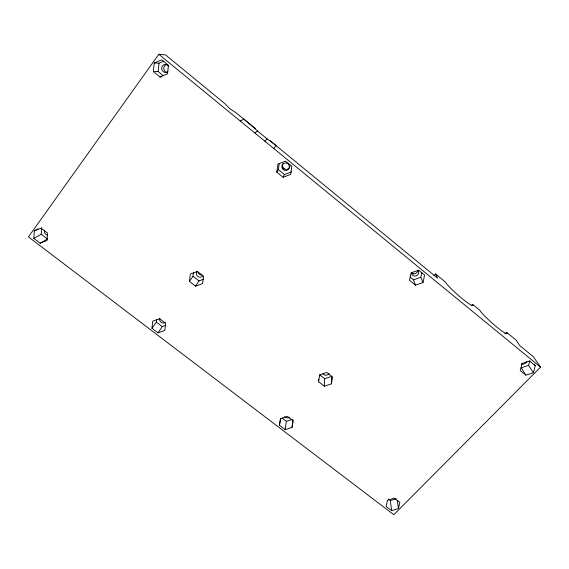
<?xml version="1.0" encoding="UTF-8"?>
<svg xmlns="http://www.w3.org/2000/svg" width="569" height="569" viewBox="0 0 569 569"><rect width="100%" height="100%" fill="white"/><g stroke="black" fill="none" stroke-linecap="round" stroke-linejoin="round"><path stroke-width="0.85" d="M318.69 379.246L318.548 381.714L324.344 386.216L331.386 383.869L331.507 376.408L324.629 378.712L319.6 374.8M324.344 386.216L324.629 378.712M34.275 230.865L41.117 228.19L47.483 233.055L46.985 240.559L40.164 243.205L33.82 238.375L34.275 230.865L37.995 228.894M40.164 243.205L47.433 238.973L41.253 234.257L41.665 227.742M153.36 71.552L154.213 62.981L161.76 59.823L168.424 65.279L167.521 73.849L159.996 76.964L153.36 71.552L158.168 71.538L163.339 75.755M158.168 71.538L159.021 63.187L163.922 61.139M151.951 328.263L152.734 321.193L159.59 318.718L165.65 323.348L164.832 330.418L157.997 332.865L151.951 328.263L156.375 322.097L156.66 319.501M189.427 281.406L190.331 274.045L197.393 271.449L203.531 276.235L202.592 283.59L195.551 286.164L189.427 281.406L193.019 276.25L193.517 272.252M280.51 418.663L279.45 425.285L285.176 429.645L292.018 427.404L292.95 419.915M285.176 429.645L286.371 421.273L282.174 418.073M276.79 172.151L277.999 164.1L285.553 161.191L291.876 166.368L290.624 174.413L283.099 177.286L276.79 172.151L278.319 169.555L279.237 163.445M279.45 425.285L280.56 418.663L287.423 416.408L293.163 420.79L292.018 427.404M318.548 381.714L319.785 374.836L326.855 372.46L332.659 376.998L331.386 383.869M423.002 282.558L424.602 275.055L418.642 270.175L411.095 272.821L409.531 280.325L415.477 285.176L423.002 282.558L420.84 277.274L421.878 272.395M398.456 508.565L399.851 502.32L394.374 498.138L387.51 500.222L386.145 506.474L391.614 510.635L398.456 508.565L397.269 500.236M533.395 372.738L535.273 365.682L529.597 361.031L522.058 363.477L520.222 370.54L525.884 375.149L533.395 372.738L528.594 365.39L529.803 360.789M283.099 177.286L284.457 174.562L291.79 171.76M195.551 286.164L198.986 280.901L203.574 279.223M157.997 332.865L162.265 326.592L165.607 325.39M240.267 121.033L243.838 119.17L255.125 128.445L235.829 112.605L229.556 108.501L225.047 103.764L165.501 54.901L158.794 54.275L28.45 236.896L393.812 514.725L540.55 367.133L533.423 356.799L519.803 345.625L516.126 340.12L506.51 332.239A18.45 1.984 41.7 0 1 498.472 328.413A18.45 1.984 41.7 0 1 481.054 312.047L479.752 310.254L472.611 304.387A18.4 2.041 41.4 0 1 461.879 298.398A18.4 2.041 41.4 0 1 445.435 282.075L435.52 273.931L433.891 275.723M273.774 148.481L276.079 145.621L270.261 140.856A3.592 0.427 39.3 0 1 267.167 138.9L257.551 131.012A3.606 0.427 39.2 0 1 255.111 128.452L255.125 128.445M471.516 305.56L472.611 304.387M270.247 140.87L437.582 278.163L435.52 273.931M504.859 333.953L506.51 332.239M264.855 141.169L267.167 138.9M254.912 133.025L257.551 131.012M33.82 238.375L41.253 234.257M410.285 277.21L413.507 279.841L420.84 277.274M286.371 421.273L292.217 419.353M528.594 365.39L521.275 367.759L525.884 375.149M388.343 499.077L390.348 500.606L396.195 498.828M159.996 76.964L161.539 76.915M154.213 62.981L159.021 63.187M156.375 322.097L162.265 326.592M193.019 276.25L198.986 280.901M412.191 272.907L413.521 273.995M282.864 167.933L284.23 169.043M278.319 169.555L284.457 174.562M158.794 54.275L540.55 367.133M534.298 364.238L535.273 365.682M413.507 279.841L415.477 285.176M390.348 500.606L391.614 510.635M167.058 72.441A4.004 3.748 69.7 0 1 166.902 64.56M167.891 71.73A4.054 3.784 69.5 0 1 162.521 70.855A4.054 3.784 69.5 0 1 163.111 65.236A4.054 3.784 69.5 0 1 168.481 66.111M289.237 167.869A3.748 3.706 69.2 0 1 284.059 168.673A3.748 3.706 69.2 0 1 283.213 163.445M289.92 166.063A3.748 3.706 69.2 0 1 289.699 167.009M417.895 270.204A3.706 3.521 -17.9 0 1 416.103 275.887A3.706 3.521 -17.9 0 1 411.366 272.288M417.802 270.56A3.67 3.485 -18.2 0 1 411.351 272.615M526.602 361.457A3.67 3.307 -17.5 0 1 521.325 363.89M289.493 417.397A3.442 3.144 9.3 0 1 284.699 416.593M165.23 322.424A3.542 3.279 29.3 0 1 159.804 318.277M47.682 235.153A3.72 3.357 44.7 0 1 44.553 230.196M202.742 275.944A3.613 3.421 31.3 0 1 197.749 276.399A3.613 3.421 31.3 0 1 197.045 271.505M201.853 274.962A3.578 3.393 31.5 0 1 197.877 271.861M329.031 373.385A3.499 3.258 4.3 0 1 323 373.854M282.146 165.359A3.791 3.748 68.1 0 0 286.257 170.472A3.791 3.748 68.1 0 0 288.568 164.363A3.791 3.748 68.1 0 0 282.146 165.359"/></g></svg>
